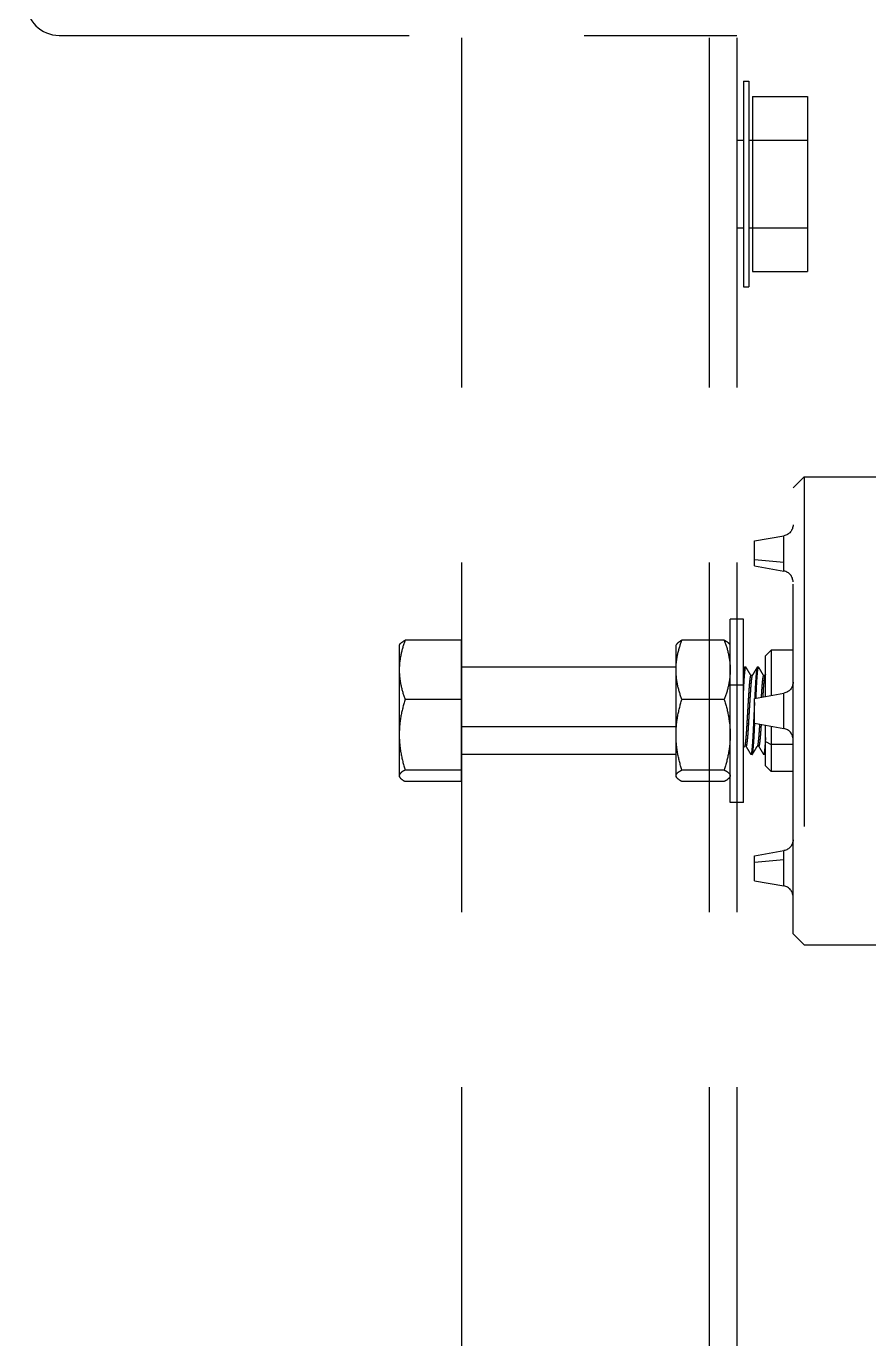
# Model space of a CAD drawing. Extents: x -32000 to 416743, y -254124 to 144214.
# Drawn here: x 255966.2 to 256119.2, y 64896.2 to 65134.5 of the extents above; entities that cross this region are included whole.
import ezdxf

# ---------------------------------------------------------------- set-up
doc = ezdxf.new("R2010")
doc.units = 0
doc.header["$LTSCALE"] = 10
doc.linetypes.add('XFM1Q40$0$HIDDEN', pattern=[9.525, 6.35, -3.175])
doc.layers.add('XFM1Q40$0$M-EQPM-MAU', color=22, linetype='Continuous')

# ---------------------------------------------------------------- blocks, each defined once
blk = doc.blocks.new('XFM1Q40')
at = {"color": 252, "linetype": 'XFM1Q40$0$HIDDEN'}
for p, q in [((256105.41, 65050.67, 84.67), (256107.41, 65052.67, 84.67)), ((256107.41, 65052.67, 84.67), (256122.41, 65052.67, 84.67)), ((256098.41, 65041.02, 101.17), (256103.76, 65041.96, 101.17)), ((256098.41, 65037.62, 103.14), (256103.76, 65037.15, 103.95)), ((256098.41, 65036.49, 101.17), (256103.76, 65035.54, 101.17)), ((256096.41, 65026.83, 86.67), (256094, 65026.83, 86.67)), ((256033.93, 65022.08, 86.67), (256034.01, 65022.22, 86.67)), ((256045.21, 65022.98, 91.69), (256035, 65022.98, 91.69)), ((256045.21, 65012.24, 100.27), (256045.21, 65022.98, 91.69)), ((256084.17, 65022.08, 86.67), (256084.25, 65022.22, 86.67)), ((256092.93, 65022.98, 91.69), (256085.23, 65022.98, 91.69)), ((256094, 65022.08, 86.67), (256093.92, 65022.22, 86.67)), ((256100.41, 65020.17, 86.67), (256101.41, 65021.17, 86.67)), ((256105.41, 65021.17, 86.67), (256101.41, 65021.17, 86.67)), ((256084.17, 65018.11, 86.67), (256045.21, 65018.11, 86.67)), ((256084.18, 65018.11, 86.67), (256084.18, 65018.11, 86.67)), ((256096.85, 65018.11, 86.67), (256096.61, 65018.11, 86.67)), ((256099.16, 65018.11, 86.67), (256098.92, 65018.11, 86.67)), ((256098.01, 65016.61, 86.67), (256097.74, 65016.61, 86.67)), ((256100.32, 65016.61, 86.67), (256100.05, 65016.61, 86.67)), ((256096.41, 65014.86, 102.66), (256094, 65014.86, 102.66)), ((256098.41, 65012.44, 117.67), (256103.76, 65013.38, 117.67)), ((256045.21, 65012.24, 100.27), (256035, 65012.24, 100.27)), ((256045.21, 64999.43, 95.26), (256045.21, 65012.24, 100.27)), ((256092.93, 65012.24, 100.27), (256085.23, 65012.24, 100.27)), ((256097.31, 65007.83, 92.67), (256097.02, 65007.83, 92.67)), ((256098.41, 65007.91, 117.67), (256103.76, 65006.96, 117.67)), ((256084.17, 65007.28, 94.07), (256045.21, 65007.28, 94.07)), ((256098.44, 65007.28, 94.07), (256098.2, 65007.28, 94.07)), ((256096.87, 65003.73, 86.67), (256096.6, 65003.73, 86.67)), ((256099.18, 65003.73, 86.67), (256098.91, 65003.73, 86.67)), ((256100.41, 65004.59, 94.97), (256101.41, 65004.04, 95.8)), ((256105.41, 65004.04, 95.8), (256101.41, 65004.04, 95.8)), ((256084.15, 65002.23, 86.67), (256045.21, 65002.23, 86.67)), ((256098, 65002.23, 86.67), (256097.77, 65002.23, 86.67)), ((256100.31, 65002.23, 86.67), (256100.08, 65002.23, 86.67)), ((256033.93, 64998.26, 86.67), (256034.01, 64998.12, 86.67)), ((256045.21, 64999.43, 95.26), (256035, 64999.43, 95.26)), ((256045.21, 64997.36, 81.66), (256045.21, 64999.43, 95.26)), ((256084.17, 64998.26, 86.67), (256084.25, 64998.12, 86.67)), ((256092.93, 64999.43, 95.26), (256085.23, 64999.43, 95.26)), ((256094, 64998.26, 86.67), (256093.92, 64998.12, 86.67)), ((256100.41, 65000.17, 86.67), (256101.41, 64999.17, 86.67)), ((256105.41, 64999.17, 86.67), (256101.41, 64999.17, 86.67)), ((256045.21, 64997.36, 81.66), (256035, 64997.36, 81.66)), ((256092.93, 64997.36, 81.66), (256085.23, 64997.36, 81.66)), ((256096.41, 64993.51, 86.67), (256094, 64993.51, 86.67)), ((256098.41, 64983.86, 101.17), (256103.76, 64984.8, 101.17)), ((256098.41, 64982.73, 103.14), (256103.76, 64983.2, 103.95)), ((256098.41, 64979.33, 101.17), (256103.76, 64978.38, 101.17)), ((256105.41, 64969.67, 84.67), (256107.41, 64967.67, 84.67)), ((256107.41, 64967.67, 84.67), (256122.41, 64967.67, 84.67))]:
    blk.add_line(p, q, dxfattribs=at)
at = {"color": 252, "linetype": 'XFM1Q40$0$HIDDEN', "extrusion": (-1, -2.22045e-16, 6.59239e-17)}
for centre, radius, start, end in [((-65010.17, 84.67, -256105.41), 40.5, 0, 180), ((-65038.75, 101.17, -256103.76), 3.21, 60, 180), ((-65038.75, 101.17, -256098.41), 2.27, 60, 180), ((-65038.75, 101.17, -256098.41), 2.27, 0, 60), ((-65038.75, 101.17, -256103.76), 3.21, 0, 60), ((-65010.17, 117.67, -256103.76), 3.21, 0, 180), ((-65010.17, 117.67, -256098.41), 2.27, 0, 180), ((-64981.59, 101.17, -256103.76), 3.21, 120, 180), ((-64981.59, 101.17, -256098.41), 2.27, 120, 180), ((-64981.59, 101.17, -256098.41), 2.27, 0, 120), ((-64981.59, 101.17, -256103.76), 3.21, 0, 120)]:
    blk.add_arc(centre, radius, start, end, dxfattribs=at)
at = {"color": 252, "linetype": 'XFM1Q40$0$HIDDEN', "extrusion": (1, 2.22045e-16, -6.59239e-17)}
blk.add_arc((65010.17, 84.67, 256107.41), 42.5, 0, 180, dxfattribs=at)
at = {"color": 252, "linetype": 'XFM1Q40$0$HIDDEN', "extrusion": (-6.59239e-17, -2.22045e-16, -1)}
for centre in [(-256103.41, 65043.93, -101.17), (-256103.41, 65015.35, -117.67), (-256103.41, 64986.77, -101.17)]:
    blk.add_arc(centre, 2, 180, 260, dxfattribs=at)
at = {"color": 252, "linetype": 'XFM1Q40$0$HIDDEN'}
for centre in [(256103.41, 65033.57, 101.17), (256103.41, 65004.99, 117.67), (256103.41, 64976.42, 101.17)]:
    blk.add_arc(centre, 2, 0, 80, dxfattribs=at)
at = {"color": 252, "linetype": 'XFM1Q40$0$HIDDEN', "extrusion": (-1, -1.22769e-16, 9.95038e-17)}
for centre, radius, start, end in [((-65010.17, 86.67, -256094), 16.66, 106.3398, 180), ((-65010.17, 86.67, -256096.41), 16.66, 106.3398, 180), ((-65010.17, 86.67, -256084.17), 11.91, 128.6329, 180), ((-65010.17, 86.67, -256084.17), 11.91, 68.6329, 128.6329), ((-65010.17, 86.67, -256094), 16.66, 0, 106.3398), ((-65010.17, 86.67, -256096.41), 16.66, 0, 106.3398), ((-65010.17, 86.67, -256084.17), 11.91, 8.6329, 68.6329), ((-65010.17, 86.67, -256084.17), 11.91, 0, 8.6329)]:
    blk.add_arc(centre, radius, start, end, dxfattribs=at)
at = {"color": 252, "linetype": 'XFM1Q40$0$HIDDEN', "extrusion": (1, 1.22769e-16, -9.95038e-17)}
for start, end in [(0, 51.3671), (51.3671, 111.3671), (111.3671, 171.3671), (171.3671, 180)]:
    blk.add_arc((65010.17, 86.67, 256033.93), 11.91, start, end, dxfattribs=at)
at = {"color": 252, "linetype": 'XFM1Q40$0$HIDDEN', "extrusion": (-1, -1.82472e-17, 1.14927e-16)}
for start, end in [(105.1791, 180), (56.0949, 74.8209), (0, 56.0949)]:
    blk.add_arc((-65010.17, 86.67, -256100.41), 10, start, end, dxfattribs=at)
at = {"color": 252, "linetype": 'XFM1Q40$0$HIDDEN', "extrusion": (1, 1.82472e-17, -1.14927e-16)}
for start, end in [(0, 75.2819), (104.7181, 123.9051), (123.9051, 180)]:
    blk.add_arc((65010.17, 86.67, 256101.41), 11, start, end, dxfattribs=at)
at = {"color": 252, "linetype": 'XFM1Q40$0$HIDDEN'}
for points, knots in [([(256035, 65022.98, 91.69), (256034.67, 65022.1, 92.39), (256034.41, 65021.22, 93.1), (256034.04, 65019.43, 94.53), (256033.93, 65018.52, 95.25), (256033.93, 65017.61, 95.98)], [0.000000238, 0.000000238, 0.000000238, 0.000000238, 0.003479813, 0.003479813, 0.006959387, 0.006959387, 0.006959387, 0.006959387]), ([(256034.01, 65022.22, 86.67), (256034.06, 65022.31, 87.23), (256034.13, 65022.39, 87.78), (256034.41, 65022.64, 89.46), (256034.67, 65022.81, 90.58), (256035, 65022.98, 91.69)], [0.008751144, 0.008751144, 0.008751144, 0.008751144, 0.010425951, 0.010425951, 0.013892515, 0.013892515, 0.013892515, 0.013892515]), ([(256084.17, 65017.61, 95.98), (256084.17, 65018.07, 95.62), (256084.19, 65018.52, 95.25), (256084.29, 65019.43, 94.53), (256084.36, 65019.88, 94.17), (256084.64, 65021.22, 93.09), (256084.91, 65022.11, 92.39), (256085.23, 65022.98, 91.69)], [0.006959387, 0.006959387, 0.006959387, 0.006959387, 0.008692669, 0.008692669, 0.010425951, 0.010425951, 0.013892515, 0.013892515, 0.013892515, 0.013892515]), ([(256085.23, 65022.98, 91.69), (256084.91, 65022.81, 90.57), (256084.64, 65022.64, 89.45), (256084.37, 65022.39, 87.78), (256084.3, 65022.31, 87.23), (256084.25, 65022.22, 86.67)], [0.000000238, 0.000000238, 0.000000238, 0.000000238, 0.003479813, 0.003479813, 0.005157916, 0.005157916, 0.005157916, 0.005157916]), ([(256092.93, 65022.98, 91.69), (256093.26, 65022.1, 92.39), (256093.53, 65021.22, 93.1), (256093.9, 65019.43, 94.53), (256094, 65018.52, 95.25), (256094, 65017.61, 95.98)], [0.000000238, 0.000000238, 0.000000238, 0.000000238, 0.003479813, 0.003479813, 0.006959387, 0.006959387, 0.006959387, 0.006959387]), ([(256093.92, 65022.22, 86.67), (256093.87, 65022.31, 87.23), (256093.8, 65022.39, 87.78), (256093.53, 65022.64, 89.46), (256093.26, 65022.81, 90.58), (256092.93, 65022.98, 91.69)], [0.008751144, 0.008751144, 0.008751144, 0.008751144, 0.010425951, 0.010425951, 0.013892515, 0.013892515, 0.013892515, 0.013892515]), ([(256033.93, 65017.61, 95.98), (256033.93, 65017.15, 96.34), (256033.96, 65016.7, 96.71), (256034.06, 65015.79, 97.43), (256034.13, 65015.34, 97.79), (256034.41, 65014, 98.87), (256034.67, 65013.11, 99.57), (256035, 65012.24, 100.27)], [0.006959387, 0.006959387, 0.006959387, 0.006959387, 0.008692669, 0.008692669, 0.010425951, 0.010425951, 0.013892515, 0.013892515, 0.013892515, 0.013892515]), ([(256085.23, 65012.24, 100.27), (256084.91, 65013.12, 99.57), (256084.64, 65014, 98.86), (256084.27, 65015.79, 97.43), (256084.17, 65016.69, 96.71), (256084.17, 65017.61, 95.98)], [0.000000238, 0.000000238, 0.000000238, 0.000000238, 0.003479813, 0.003479813, 0.006959387, 0.006959387, 0.006959387, 0.006959387]), ([(256094, 65017.61, 95.98), (256094, 65017.15, 96.34), (256093.97, 65016.7, 96.71), (256093.88, 65015.79, 97.43), (256093.8, 65015.34, 97.79), (256093.53, 65014, 98.87), (256093.26, 65013.11, 99.57), (256092.93, 65012.24, 100.27)], [0.006959387, 0.006959387, 0.006959387, 0.006959387, 0.008692669, 0.008692669, 0.010425951, 0.010425951, 0.013892515, 0.013892515, 0.013892515, 0.013892515]), ([(256035, 65012.24, 100.27), (256034.68, 65011.2, 99.87), (256034.4, 65010.13, 99.45), (256034.03, 65007.99, 98.61), (256033.93, 65006.91, 98.19), (256033.93, 65005.83, 97.77)], [0.012270797, 0.012270797, 0.012270797, 0.012270797, 0.015749711, 0.015749711, 0.019228625, 0.019228625, 0.019228625, 0.019228625]), ([(256084.17, 65005.83, 97.77), (256084.17, 65006.91, 98.19), (256084.27, 65007.99, 98.61), (256084.64, 65010.13, 99.45), (256084.91, 65011.2, 99.87), (256085.23, 65012.24, 100.27)], [0.011985728, 0.011985728, 0.011985728, 0.011985728, 0.015455748, 0.015455748, 0.018925767, 0.018925767, 0.018925767, 0.018925767]), ([(256092.93, 65012.24, 100.27), (256093.26, 65011.2, 99.87), (256093.53, 65010.13, 99.45), (256093.9, 65007.99, 98.61), (256094, 65006.91, 98.19), (256094, 65005.83, 97.77)], [0.012270797, 0.012270797, 0.012270797, 0.012270797, 0.015749711, 0.015749711, 0.019228625, 0.019228625, 0.019228625, 0.019228625]), ([(256033.93, 65005.83, 97.77), (256033.93, 65005.29, 97.56), (256033.96, 65004.75, 97.34), (256034.06, 65003.66, 96.92), (256034.13, 65003.12, 96.71), (256034.41, 65001.51, 96.08), (256034.68, 65000.46, 95.67), (256035, 64999.43, 95.26)], [0.019228625, 0.019228625, 0.019228625, 0.019228625, 0.020969115, 0.020969115, 0.022709605, 0.022709605, 0.026190586, 0.026190586, 0.026190586, 0.026190586]), ([(256085.23, 64999.43, 95.26), (256084.91, 65000.46, 95.67), (256084.64, 65001.51, 96.08), (256084.36, 65003.12, 96.71), (256084.29, 65003.66, 96.92), (256084.19, 65004.75, 97.34), (256084.17, 65005.29, 97.56), (256084.17, 65005.83, 97.77)], [0.005041565, 0.005041565, 0.005041565, 0.005041565, 0.008513646, 0.008513646, 0.010249687, 0.010249687, 0.011985728, 0.011985728, 0.011985728, 0.011985728]), ([(256094, 65005.83, 97.77), (256094, 65005.29, 97.56), (256093.97, 65004.75, 97.34), (256093.88, 65003.66, 96.92), (256093.8, 65003.12, 96.71), (256093.52, 65001.51, 96.08), (256093.26, 65000.46, 95.67), (256092.93, 64999.43, 95.26)], [0.019228625, 0.019228625, 0.019228625, 0.019228625, 0.020969115, 0.020969115, 0.022709605, 0.022709605, 0.026190586, 0.026190586, 0.026190586, 0.026190586]), ([(256035, 64999.43, 95.26), (256034.67, 64999.26, 94.15), (256034.41, 64999.09, 93.03), (256034.04, 64998.74, 90.77), (256033.93, 64998.57, 89.62), (256033.93, 64998.39, 88.46)], [0.000000238, 0.000000238, 0.000000238, 0.000000238, 0.003479813, 0.003479813, 0.006959387, 0.006959387, 0.006959387, 0.006959387]), ([(256033.93, 64998.39, 88.46), (256033.93, 64998.31, 87.89), (256033.96, 64998.22, 87.31), (256034.06, 64998.04, 86.16), (256034.13, 64997.96, 85.59), (256034.41, 64997.7, 83.89), (256034.67, 64997.53, 82.77), (256035, 64997.36, 81.66)], [0.006959387, 0.006959387, 0.006959387, 0.006959387, 0.008692669, 0.008692669, 0.010425951, 0.010425951, 0.013892515, 0.013892515, 0.013892515, 0.013892515]), ([(256084.17, 64998.39, 88.46), (256084.17, 64998.48, 89.04), (256084.19, 64998.57, 89.62), (256084.29, 64998.74, 90.77), (256084.36, 64998.83, 91.34), (256084.64, 64999.09, 93.03), (256084.91, 64999.26, 94.15), (256085.23, 64999.43, 95.26)], [0.006959387, 0.006959387, 0.006959387, 0.006959387, 0.008692669, 0.008692669, 0.010425951, 0.010425951, 0.013892515, 0.013892515, 0.013892515, 0.013892515]), ([(256085.23, 64997.36, 81.66), (256084.91, 64997.53, 82.78), (256084.64, 64997.7, 83.9), (256084.27, 64998.04, 86.16), (256084.17, 64998.22, 87.3), (256084.17, 64998.39, 88.46)], [0.000000238, 0.000000238, 0.000000238, 0.000000238, 0.003479813, 0.003479813, 0.006959387, 0.006959387, 0.006959387, 0.006959387]), ([(256092.93, 64999.43, 95.26), (256093.26, 64999.26, 94.15), (256093.53, 64999.09, 93.03), (256093.9, 64998.74, 90.77), (256094, 64998.57, 89.62), (256094, 64998.39, 88.46)], [0.000000238, 0.000000238, 0.000000238, 0.000000238, 0.003479813, 0.003479813, 0.006959387, 0.006959387, 0.006959387, 0.006959387]), ([(256094, 64998.39, 88.46), (256094, 64998.31, 87.89), (256093.97, 64998.22, 87.31), (256093.88, 64998.04, 86.16), (256093.8, 64997.96, 85.59), (256093.53, 64997.7, 83.89), (256093.26, 64997.53, 82.77), (256092.93, 64997.36, 81.66)], [0.006959387, 0.006959387, 0.006959387, 0.006959387, 0.008692669, 0.008692669, 0.010425951, 0.010425951, 0.013892515, 0.013892515, 0.013892515, 0.013892515])]:
    blk.add_open_spline(points, degree=3, knots=knots, dxfattribs=at)
for points, weights in [([(256096.61, 65018.11, 86.67), (256096.51, 65018.11, 88.83), (256096.41, 65017.02, 90.68)], [0.966219245603, 0.919203944533, 0.93875499719]), ([(256098.41, 65011.68, 94.47), (256098.3, 65009.42, 94.91), (256098.2, 65007.28, 94.07)], [0.933403369218, 0.927897064234, 1]), ([(256098.44, 65007.28, 94.07), (256098.45, 65007.58, 94.19), (256098.47, 65007.9, 94.28)], [1, 0.989101589304, 0.979976281256]), ([(256084.15, 65002.23, 86.67), (256084.16, 65002.23, 86.93), (256084.17, 65002.25, 87.18)], [0.966219245603, 0.972041373987, 0.978884300537])]:
    blk.add_rational_spline(points, weights, degree=2, dxfattribs=at)
for points, weights, knots in [([(256096.41, 65013.17, 94.02), (256096.47, 65014.23, 93.59), (256096.51, 65015.13, 92.87), (256096.69, 65018.39, 90.26), (256096.87, 65018.09, 86.09)], [0.946225770801, 0.96276346299, 1, 0.876286463219, 0.981049661807], [0.38943199, 0.38943199, 0.38943199, 0.39215686, 0.39215686, 0.40120991, 0.40120991, 0.40120991]), ([(256098.92, 65018.11, 86.67), (256098.75, 65018.11, 90.49), (256098.59, 65015.13, 92.87), (256098.52, 65013.92, 93.84), (256098.45, 65012.44, 94.28)], [0.966219245603, 0.885848980212, 1, 0.950500475929, 0.937578078455], [0.59948985, 0.59948985, 0.59948985, 0.60784314, 0.60784314, 0.61146539, 0.61146539, 0.61146539]), ([(256098.69, 65012.49, 94.27), (256098.76, 65013.94, 93.82), (256098.82, 65015.13, 92.87), (256099, 65018.39, 90.26), (256099.18, 65018.09, 86.09)], [0.937945327815, 0.951190250769, 1, 0.876286463219, 0.981049661807], [0.44740862, 0.44740862, 0.44740862, 0.45098039, 0.45098039, 0.46003344, 0.46003344, 0.46003344]), ([(256097.74, 65016.61, 86.67), (256097.57, 65016.61, 89.77), (256097.41, 65014.19, 91.7), (256097.21, 65011.29, 94.02), (256097.02, 65007.83, 92.67)], [0.966219245603, 0.885848980212, 1, 0.866025403784, 1], [0.59948985, 0.59948985, 0.59948985, 0.60784314, 0.60784314, 0.61764706, 0.61764706, 0.61764706]), ([(256097.99, 65016.58, 87.29), (256097.84, 65016.32, 90), (256097.7, 65014.19, 91.7), (256097.5, 65011.29, 94.02), (256097.31, 65007.83, 92.67)], [0.951093392787, 0.898210738859, 1, 0.866025403784, 1], [0.60039446, 0.60039446, 0.60039446, 0.60784314, 0.60784314, 0.61764706, 0.61764706, 0.61764706]), ([(256100.05, 65016.61, 86.67), (256099.88, 65016.61, 89.77), (256099.72, 65014.19, 91.7), (256099.67, 65013.48, 92.27), (256099.62, 65012.65, 92.62)], [0.966219245603, 0.885848980212, 1, 0.963725471558, 0.947094091158], [0.54066633, 0.54066633, 0.54066633, 0.54901961, 0.54901961, 0.55167409, 0.55167409, 0.55167409]), ([(256100.3, 65016.58, 87.29), (256100.15, 65016.32, 90), (256100, 65014.19, 91.7), (256099.96, 65013.51, 92.25), (256099.91, 65012.7, 92.59)], [0.951093392787, 0.898210738859, 1, 0.9648271399, 0.94812240917], [0.54157093, 0.54157093, 0.54157093, 0.54901961, 0.54901961, 0.55159347, 0.55159347, 0.55159347]), ([(256097.02, 65007.83, 92.67), (256096.83, 65004.37, 91.32), (256096.64, 65003.81, 87.64), (256096.63, 65003.78, 87.45), (256096.62, 65003.76, 87.25)], [1, 0.866025403784, 1, 0.991883649481, 0.984750696525], [0.61764706, 0.61764706, 0.61764706, 0.62745098, 0.62745098, 0.62804491, 0.62804491, 0.62804491]), ([(256097.31, 65007.83, 92.67), (256097.12, 65004.37, 91.32), (256096.93, 65003.81, 87.64), (256096.9, 65003.73, 87.16), (256096.87, 65003.73, 86.67)], [1, 0.866025403784, 1, 0.980176423572, 0.966219245603], [0.61764706, 0.61764706, 0.61764706, 0.62745098, 0.62745098, 0.62890162, 0.62890162, 0.62890162]), ([(256099.33, 65007.75, 92.64), (256099.14, 65004.36, 91.26), (256098.95, 65003.81, 87.64), (256098.94, 65003.78, 87.45), (256098.93, 65003.76, 87.25)], [0.996404716472, 0.867847835758, 1, 0.991883649481, 0.984750696525], [0.55895689, 0.55895689, 0.55895689, 0.56862745, 0.56862745, 0.56922138, 0.56922138, 0.56922138]), ([(256098.2, 65007.28, 94.07), (256098.01, 65003.01, 92.4), (256097.82, 65002.32, 87.87), (256097.78, 65002.19, 86.97), (256097.74, 65002.26, 86.06)], [1, 0.866025403784, 1, 0.970179475685, 0.953634060167], [0.61764706, 0.61764706, 0.61764706, 0.62745098, 0.62745098, 0.62963317, 0.62963317, 0.62963317]), ([(256098, 65002.23, 86.67), (256098.03, 65002.23, 87.27), (256098.05, 65002.32, 87.87), (256098.25, 65003.01, 92.4), (256098.44, 65007.28, 94.07)], [0.966219245603, 0.980176423572, 1, 0.866025403784, 1], [0.42992191, 0.42992191, 0.42992191, 0.43137255, 0.43137255, 0.44117647, 0.44117647, 0.44117647]), ([(256099.61, 65007.69, 92.62), (256099.42, 65004.35, 91.22), (256099.23, 65003.81, 87.64), (256099.21, 65003.73, 87.16), (256099.18, 65003.73, 86.67)], [0.994227373612, 0.86897673182, 1, 0.980176423572, 0.966219245603], [0.5590395, 0.5590395, 0.5590395, 0.56862745, 0.56862745, 0.57007809, 0.57007809, 0.57007809]), ([(256100.41, 65005.33, 92.96), (256100.26, 65002.8, 91.02), (256100.13, 65002.32, 87.87), (256100.09, 65002.19, 86.97), (256100.05, 65002.26, 86.06)], [0.946584675497, 0.902860590163, 1, 0.970179475685, 0.953634060167], [0.561519035, 0.561519035, 0.561519035, 0.568627451, 0.568627451, 0.570809641, 0.570809641, 0.570809641]), ([(256100.31, 65002.23, 86.67), (256100.34, 65002.23, 87.27), (256100.36, 65002.32, 87.87), (256100.39, 65002.41, 88.43), (256100.41, 65002.57, 88.97)], [0.966219245603, 0.980176423572, 1, 0.981189853753, 0.967661628286], [0.488745439, 0.488745439, 0.488745439, 0.490196078, 0.490196078, 0.491572557, 0.491572557, 0.491572557])]:
    blk.add_rational_spline(points, weights, degree=2, knots=knots, dxfattribs=at)
for points in [[(256096.58, 65018.09, 87.29), (256096.41, 65017.8, 87.29)], [(256097.76, 65016.61, 86.1), (256096.87, 65018.09, 86.09)], [(256098.89, 65018.09, 87.29), (256097.99, 65016.58, 87.29)], [(256100.06, 65016.61, 86.1), (256099.18, 65018.09, 86.09)], [(256100.41, 65016.76, 87.29), (256100.3, 65016.58, 87.29)], [(256096.41, 65003.42, 87.25), (256096.62, 65003.76, 87.25)], [(256096.86, 65003.73, 86.06), (256097.74, 65002.26, 86.06)], [(256098.03, 65002.26, 87.26), (256098.93, 65003.76, 87.25)], [(256099.17, 65003.73, 86.06), (256100.05, 65002.26, 86.06)], [(256100.34, 65002.26, 87.26), (256100.41, 65002.38, 87.26)]]:
    blk.add_open_spline(points, degree=1, dxfattribs=at)
at = {"layer": 'XFM1Q40$0$M-EQPM-MAU', "color": 252, "linetype": 'XFM1Q40$0$HIDDEN'}
for p, q in [((255972.23, 65132.79, -2.48), (256095.21, 65132.79, 0.06)), ((256045.21, 65132.37, 0.06), (256045.21, 64387.98, -0.71)), ((256090.21, 65132.37, 5.06), (256090.21, 64387.98, 4.29)), ((256095.21, 65132.37, 0.06), (256095.21, 64387.98, -0.71)), ((256095.21, 65132.37, 0.06), (256095.21, 64387.98, -0.71)), ((256096.41, 65124.47, -119.42), (256097.41, 65124.47, -119.42)), ((256096.41, 65124.47, -73.42), (256097.41, 65124.47, -73.42)), ((256096.41, 65124.47, -27.42), (256097.41, 65124.47, -27.42)), ((256098.05, 65121.73, -119.42), (256108.05, 65121.73, -119.42)), ((256098.05, 65121.73, -73.42), (256108.05, 65121.73, -73.42)), ((256098.05, 65121.73, -27.42), (256098.05, 65113.77, -13.65)), ((256098.05, 65121.73, -27.42), (256108.05, 65121.73, -27.42)), ((256108.05, 65121.73, -27.42), (256108.05, 65113.77, -13.65)), ((256095.21, 65113.79, -119.42), (256096.41, 65113.79, -119.42)), ((256095.21, 65113.79, -73.42), (256096.41, 65113.79, -73.42)), ((256095.21, 65113.79, -27.42), (256096.41, 65113.79, -27.42)), ((256097.41, 65113.79, -119.42), (256098.05, 65113.79, -119.42)), ((256097.41, 65113.79, -73.42), (256098.05, 65113.79, -73.42)), ((256097.41, 65113.79, -27.42), (256098.05, 65113.79, -27.42)), ((256098.05, 65113.77, -13.65), (256108.05, 65113.77, -13.65)), ((256098.05, 65113.77, -13.65), (256098.05, 65097.86, -13.65)), ((256108.05, 65113.77, -13.65), (256108.05, 65097.86, -13.65)), ((256095.21, 65097.84, -119.42), (256096.41, 65097.84, -119.42)), ((256095.21, 65097.84, -73.42), (256096.41, 65097.84, -73.42)), ((256095.21, 65097.84, -27.42), (256096.41, 65097.84, -27.42)), ((256097.41, 65097.84, -119.42), (256098.05, 65097.84, -119.42)), ((256097.41, 65097.84, -73.42), (256098.05, 65097.84, -73.42)), ((256097.41, 65097.84, -27.42), (256098.05, 65097.84, -27.42)), ((256098.05, 65097.86, -13.65), (256098.05, 65089.91, -27.42)), ((256098.05, 65097.86, -13.65), (256108.05, 65097.86, -13.65)), ((256108.05, 65097.86, -13.65), (256108.05, 65089.91, -27.42)), ((256098.05, 65089.91, -119.42), (256108.05, 65089.91, -119.42)), ((256098.05, 65089.91, -73.42), (256108.05, 65089.91, -73.42)), ((256098.05, 65089.91, -27.42), (256108.05, 65089.91, -27.42)), ((256096.41, 65087.17, -119.42), (256097.41, 65087.17, -119.42)), ((256096.41, 65087.17, -73.42), (256097.41, 65087.17, -73.42)), ((256096.41, 65087.17, -27.42), (256097.41, 65087.17, -27.42))]:
    blk.add_line(p, q, dxfattribs=at)
blk.add_arc((255972.23, 65138.79, -2.48), 6, 180, 270, dxfattribs=at)
at = {"layer": 'XFM1Q40$0$M-EQPM-MAU', "color": 252, "linetype": 'XFM1Q40$0$HIDDEN', "extrusion": (1, 2.22049e-16, 0)}
for centre in [(65105.82, -27.42, 256096.41), (65105.82, -27.42, 256097.41)]:
    blk.add_arc(centre, 18.65, 0, 180, dxfattribs=at)

msp = doc.modelspace()

# ---------------------------------------------------------------- block references
msp.add_blockref('XFM1Q40', (0, 0))

doc.saveas('drawing.dxf')
